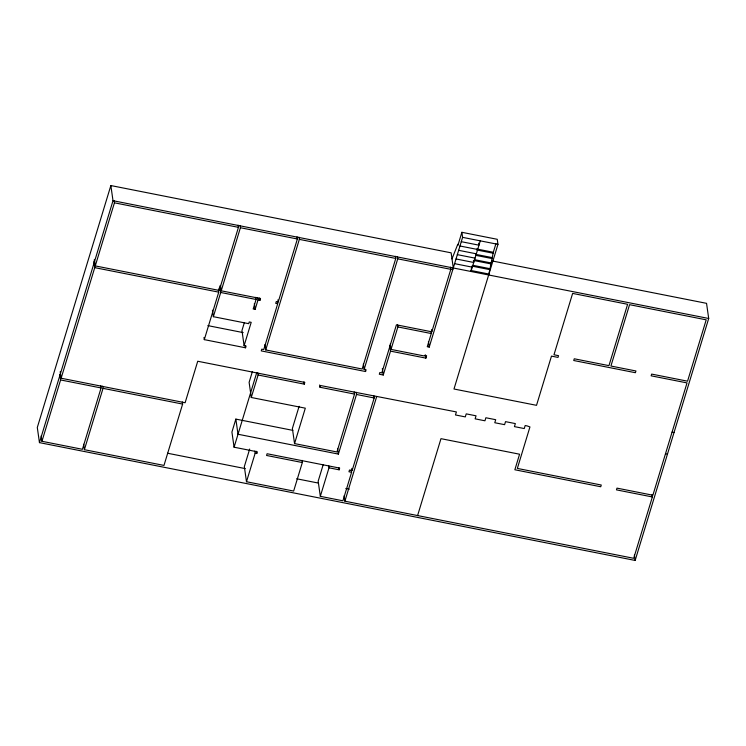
<?xml version="1.0" encoding="UTF-8"?>
<svg xmlns="http://www.w3.org/2000/svg" width="746" height="746" viewBox="0 0 746 746"><rect width="100%" height="100%" fill="white"/><g stroke="black" fill="none" stroke-linecap="round" stroke-linejoin="round"><path stroke-width="1.12" d="M453.288 267.982L451.134 252.838L110.856 185.558L37.3 427.486L39.454 442.63L635.144 560.442L708.7 318.486L706.546 303.342L492.201 260.96M39.454 442.63L113.01 200.702L110.856 185.558M100.766 385.785L101.074 387.948L82.424 449.297L41.944 441.287L60.594 379.947L59.829 374.539M257.799 372.851L258.107 375.014L304.284 384.143L304.806 382.418L197.727 361.25L185.12 402.737L61.125 378.222L94.742 267.637L93.819 261.147M238.133 225.171L238.44 227.334L219.259 290.427L95.264 265.902L114.446 202.819L114.138 200.655M182.322 401.917L182.63 404.071L163.98 465.42L84.391 449.689L103.041 388.34L102.734 386.176M244.278 322.897L241.956 330.534L244.11 345.678L246.077 346.06L245.546 347.795L204.301 339.635L218.737 292.152L218.429 289.989M244.11 345.678L251.206 322.337L249.239 321.946L248.716 323.68L213.365 316.686L220.723 292.488L219.8 285.998M257.724 297.701L258.032 299.864L260 300.256L260.522 298.54L221.226 290.809L240.408 227.726L240.1 225.562M255.766 297.309L256.074 299.472L253.183 308.984L255.141 309.376L258.032 299.864M292.88 430.377L235.857 419.103L231.922 432.065L234.076 447.208L257.267 451.796L256.745 453.521L255.16 453.214L254.852 451.05M252.372 371.648L249.117 382.344L251.271 397.487L305.31 408.174L294.549 443.59L336.94 451.973L354.536 394.084L354.229 391.92M234.076 447.208L256.661 372.897M277.381 301.589L277.689 303.753L263.758 349.557L261.79 349.175L261.268 350.9L365.559 371.527L366.09 369.792L364.123 369.41L363.349 364.001M277.689 303.753L275.722 303.361L276.244 301.636L278.211 302.018L297.374 238.99L297.067 236.827M251.271 397.487L258.107 375.014M395.464 256.279L395.772 258.442L362.155 369.018L265.725 349.949L299.342 239.373L299.034 237.209M249.677 449.045L244.334 466.595L246.488 481.739L293.654 491.064L302.326 462.539L302.018 460.375M246.488 481.739L255.16 453.214M299.118 406.309L292.385 428.446L294.549 443.59M354.536 394.084L320.006 387.258L320.528 385.523L456.393 411.932L455.47 414.962L465.299 416.902L466.222 413.871L476.041 415.82L475.127 418.842L484.947 420.791L485.87 417.76L495.698 419.7L494.775 422.73L504.604 424.67L505.518 421.649L515.346 423.588L514.423 426.619L524.252 428.558L525.175 425.528L527.133 425.919L529.949 426.936L517.342 468.423L601.267 485.021L600.735 486.746L514.852 469.766L519.58 454.211L440.979 438.667L417.592 515.57M323.167 464.739L318.169 481.198L320.323 496.332L342.918 500.799L351.59 472.283L351.282 470.12M320.323 496.332L328.995 467.807L328.688 465.644M235.857 419.103L238.011 434.247L338.376 454.09L356.504 394.475L356.196 392.312M364.123 369.41L397.739 258.834L397.431 256.671M328.995 467.807L339.132 469.812L339.654 468.087L267.096 453.736L266.564 455.47L302.326 462.539M351.59 472.283L348.96 471.761L349.482 470.027L352.121 470.549L374.184 397.972L373.877 395.809M652.051 494.794L652.358 496.957L633.708 558.297L344.885 501.191L376.674 396.63M450.491 267.161L450.798 269.325L431.794 331.811L396.424 324.818L381.803 372.907L379.845 372.515L379.313 374.24L383.248 375.024L390.512 351.133L389.738 345.724M390.512 351.133L425.882 358.127L426.6 355.758L424.633 355.366L424.437 356.01L391.035 349.408L397.87 326.935L397.562 324.771M451.992 258.899L457.792 244.259L457.941 245.275L461.877 232.304L497.246 239.298L497.964 244.352L453.988 389.011L536.523 405.33L551.481 356.112L558.017 357.409L558.54 355.674L553.98 354.77L572.63 293.411L627.61 304.284L608.95 365.643L574.261 358.789L573.739 360.514L635.405 372.711L635.937 370.976L610.918 366.034L629.568 304.676L706.21 319.829L687.551 381.187L651.659 374.091L651.127 375.816L687.029 382.912L652.881 495.223L616.989 488.126L616.457 489.861L652.358 496.957M430.964 331.373L431.272 333.537L427.262 346.722L429.23 347.114L462.595 237.349L461.877 232.304M471.155 269.39L472.143 266.145L489.824 269.642L488.658 274.976M480.284 240.855L470.968 271.479L470.829 270.472L488.518 273.969M489.824 269.642L493.311 252.269L495.941 243.625M462.595 237.349L497.964 244.352M461.28 241.676L478.969 245.173L478.68 243.149M476.731 248.987L493.311 252.269M459.974 245.994L477.654 249.49M476.871 249.994L493.451 253.276M458.659 250.32L476.34 253.817M475.556 254.321L492.136 257.594M475.706 255.328L492.285 258.61M457.345 254.638L475.025 258.135M474.391 259.655L490.971 262.928M474.531 260.662L491.11 263.935M456.03 258.965L473.71 262.461L473.43 260.438M473.104 265.362L489.684 268.635M454.603 263.664L472.283 267.161L472.143 266.145M113.01 200.702L708.7 318.486M114.446 202.819L238.44 227.334M240.408 227.726L297.374 238.99M299.342 239.373L395.772 258.442M397.739 258.834L452.757 269.707L452.449 267.553M397.87 326.935L431.272 333.537M94.742 267.637L218.737 292.152M220.723 292.488L256.074 299.472M207.845 325.62L243.177 332.604M672.071 432.13L674.03 432.512M665.497 453.736L667.465 454.127M356.504 394.475L374.184 397.972M60.594 379.947L101.074 387.948M103.041 388.34L182.63 404.071M167.561 453.242L245.257 468.609M296.675 478.773L318.383 483.072M345.799 488.49L349.231 489.171M634.37 555.033L635.144 560.442M431.486 329.648L431.794 331.811M428.428 341.509L429.23 347.114M425.416 354.882L425.882 358.127M390.261 343.999L391.035 349.408M382.325 368.533L383.248 375.024M365.232 369.233L365.559 371.527M351.814 468.385L352.121 470.549M337.602 448.682L338.376 454.09M344.12 495.782L344.885 501.191M338.815 467.574L339.132 469.812M319.68 384.964L320.006 387.258M303.958 381.849L304.284 384.143M277.904 299.855L278.211 302.018M259.673 297.962L260 300.256M264.951 344.54L265.725 349.949M254.33 303.641L255.141 309.376M245.22 345.501L245.546 347.795M256.419 451.283L256.745 453.521M220.462 285.401L221.226 290.809M218.951 288.264L219.259 290.427M212.442 310.196L213.365 316.686M203.994 337.472L204.301 339.635M94.341 259.421L95.264 265.902M83.617 444.28L84.391 449.689M60.202 371.732L61.125 378.222M41.179 435.888L41.944 441.287"/></g></svg>
